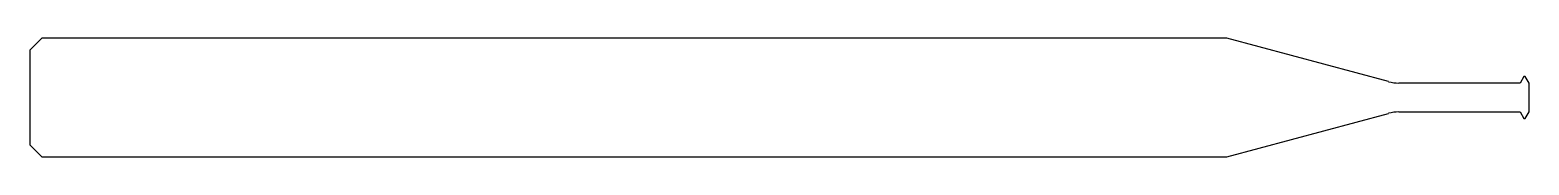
# Model space of a CAD drawing. Header units: millimetres. Extents: x -38 to 0, y -1.5 to 1.5.
import ezdxf

# ---------------------------------------------------------------- set-up
doc = ezdxf.new("R2010")
doc.units = ezdxf.units.MM

msp = doc.modelspace()

# ---------------------------------------------------------------- linework, layer by layer
at = {"color": 7, "linetype": 'Continuous'}
for p, q in [((-37.7, 1.5), (-38, 1.2)), ((-38, 1.2), (-38, -1.2)), ((-7.658, 1.5), (-37.7, 1.5)), ((-3.559, 0.402), (-7.658, 1.5)), ((-0.128, 0.535), (-0.225, 0.367)), ((-0.097, 0.535), (-0.128, 0.535)), ((0, 0.367), (-0.097, 0.535)), ((-0.225, 0.367), (-3.3, 0.367)), ((0, -0.367), (0, 0.367)), ((-3.3, -0.367), (-0.225, -0.367)), ((-0.225, -0.367), (-0.128, -0.535)), ((-0.097, -0.535), (0, -0.367)), ((-7.658, -1.5), (-3.559, -0.402)), ((-0.128, -0.535), (-0.097, -0.535)), ((-38, -1.2), (-37.7, -1.5)), ((-37.7, -1.5), (-7.658, -1.5))]:
    msp.add_line(p, q, dxfattribs=at)
for centre, start, end in [((-3.3, 1.367), 255, 270), ((-3.3, -1.367), 90, 105)]:
    msp.add_arc(centre, 1, start, end, dxfattribs=at)

doc.saveas('drawing.dxf')
